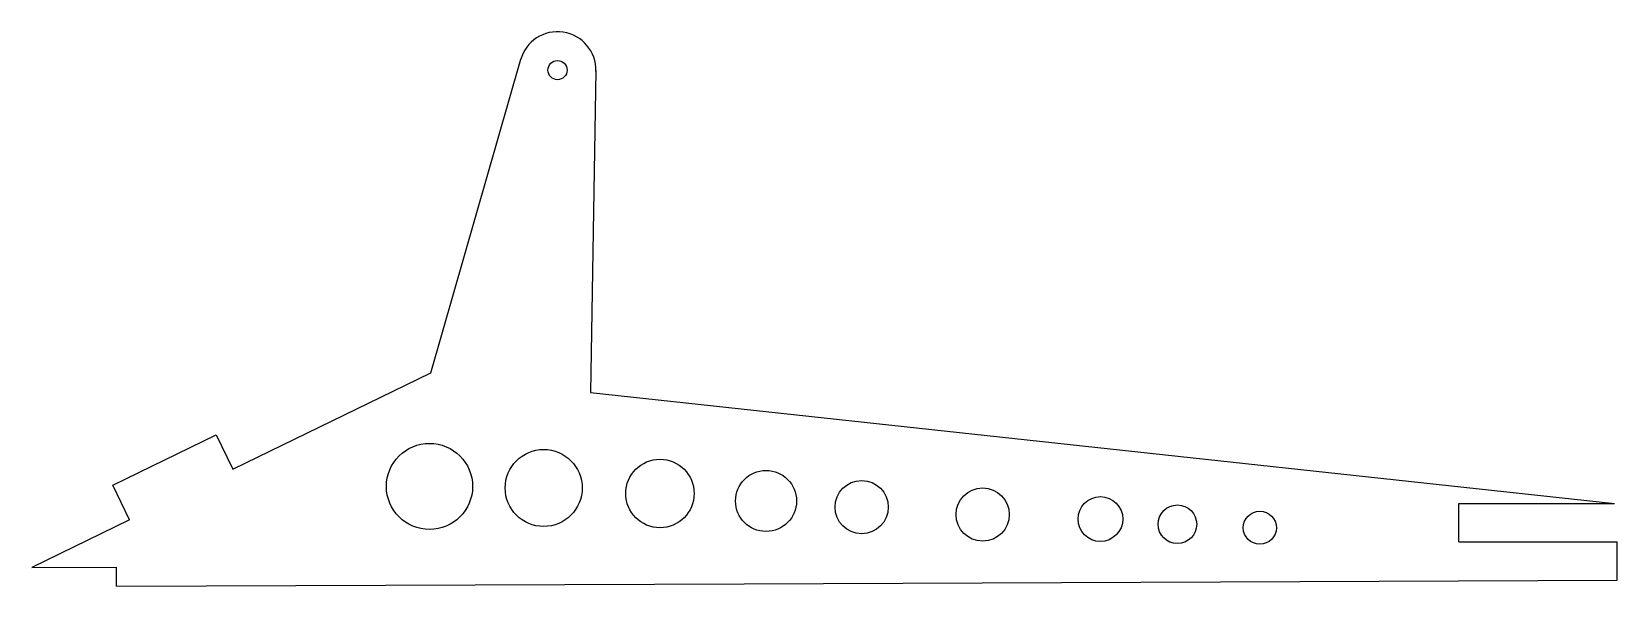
# Model space of a CAD drawing. Header units: inches. Extents: x 105.4 to 188.1, y 186.9 to 215.8.
import ezdxf

# ---------------------------------------------------------------- set-up
doc = ezdxf.new("R2010")
doc.units = ezdxf.units.IN
doc.header["$MEASUREMENT"] = 0
doc.layers.add('LAYER01', color=7, linetype='Continuous')

msp = doc.modelspace()

# ---------------------------------------------------------------- linework, layer by layer
at = {"color": 2}
for p, q in [((126.2, 197.987), (130.885, 214.324)), ((134.803, 213.74), (134.52, 196.948)), ((134.52, 196.948), (187.916, 191.173)), ((105.386, 187.835), (109.81, 187.853)), ((109.814, 186.853), (109.81, 187.853)), ((109.814, 186.853), (142.526, 186.987)), ((142.526, 186.987), (188.06, 187.173))]:
    msp.add_line(p, q, dxfattribs=at)
for p, q in [((109.608, 192.12), (115, 194.75)), ((115, 194.75), (115.877, 192.952)), ((110.484, 190.322), (109.608, 192.12))]:
    msp.add_line(p, q)
for centre, radius in [((132.803, 213.758), 0.5), ((126.126, 192.057), 2.246), ((132.082, 191.978), 2.008), ((138.144, 191.689), 1.783), ((143.675, 191.3), 1.591), ((148.661, 190.979), 1.387), ((154.97, 190.591), 1.387), ((161.109, 190.357), 1.168), ((165.124, 190.084), 1.006), ((169.422, 189.905), 0.862)]:
    msp.add_circle(centre, radius, dxfattribs=at)
msp.add_arc((132.803, 213.758), 2, 358.57582, 164.44438, dxfattribs=at)
at = {"layer": 'LAYER01'}
for p, q in [((115.877, 192.952), (126.2, 197.987)), ((179.803, 191.173), (187.916, 191.173)), ((179.803, 189.173), (179.803, 191.173)), ((110.484, 190.322), (105.386, 187.835)), ((179.803, 189.173), (188.06, 189.173)), ((188.06, 187.173), (188.06, 189.173))]:
    msp.add_line(p, q, dxfattribs=at)

doc.saveas('drawing.dxf')
